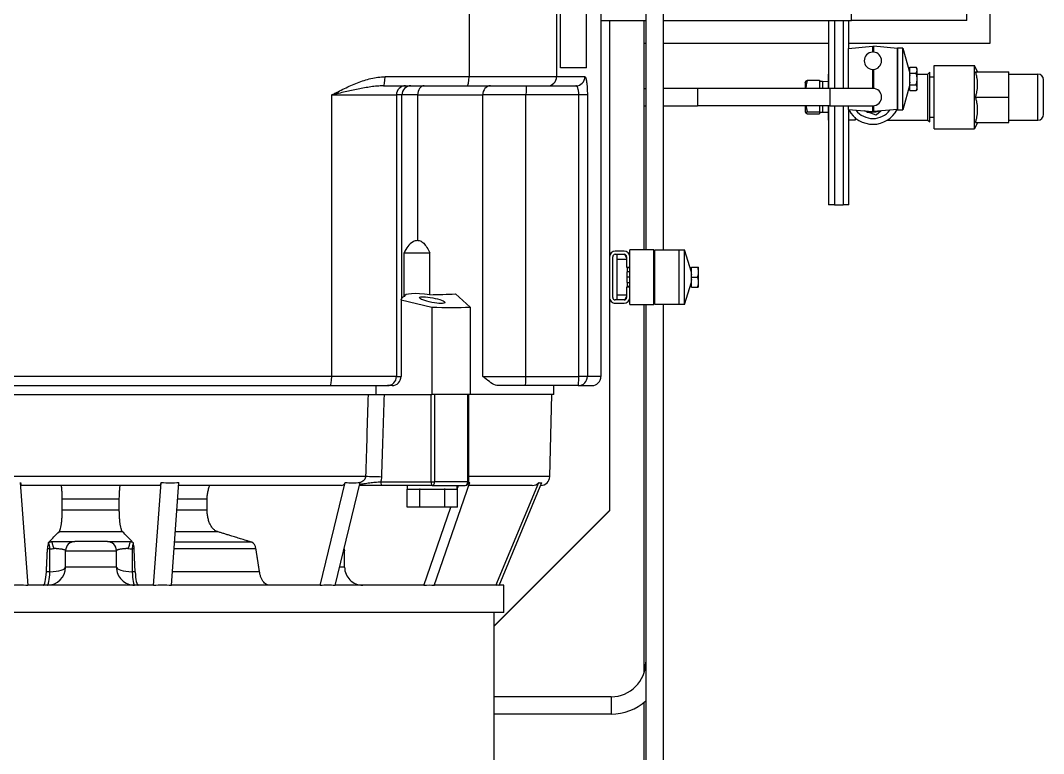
# Model space of a CAD drawing. Header units: inches. Extents: x -883 to 808, y -248 to 1051.
# Drawn here: x -266.97 to -244.78, y 894.71 to 910.6 of the extents above; entities that cross this region are included whole.
import ezdxf

# ---------------------------------------------------------------- set-up
doc = ezdxf.new("R2010")
doc.units = ezdxf.units.IN
doc.header["$MEASUREMENT"] = 0
doc.layers.get('0').update_dxf_attribs({"linetype": 'CONTINUOUS'})
doc.layers.add('EQUIPMENT - COMPRESSORS', color=41, linetype='CONTINUOUS')

# ---------------------------------------------------------------- blocks, each defined once
blk = doc.blocks.new('A$Cb802d3fd')
for p, q in [((44.921, 45.545), (44.171, 45.545)), ((45.046, 45.42), (44.046, 45.42)), ((44.046, 44.795), (44.046, 45.42)), ((45.046, 44.795), (45.046, 45.42)), ((43.996, 44.072), (43.996, 44.795)), ((44.546, 44.795), (43.996, 44.795)), ((44.546, 44.072), (44.546, 44.795)), ((45.096, 44.795), (44.546, 44.795)), ((45.096, 44.072), (45.096, 44.795)), ((36.885, 44.384), (43.385, 44.384)), ((36.886, 44.384), (43.386, 44.384)), ((36.886, 44.384), (43.386, 44.384)), ((43.385, 44.384), (43.385, 41.324)), ((43.386, 44.384), (43.386, 41.324)), ((43.386, 44.384), (43.386, 41.324)), ((43.996, 44.115), (43.859, 44.045)), ((45.234, 44.045), (43.859, 44.045)), ((43.859, 43.17), (43.859, 44.045)), ((45.096, 44.115), (45.234, 44.045)), ((45.234, 43.17), (45.234, 44.045)), ((42.886, 43.884), (42.136, 43.884)), ((42.886, 43.884), (42.136, 43.884)), ((42.886, 43.884), (42.886, 41.384)), ((42.886, 43.884), (42.886, 41.384)), ((45.234, 43.17), (43.859, 43.17)), ((45.084, 43.076), (44.009, 43.076)), ((44.046, 43.039), (44.009, 43.076)), ((44.109, 43.076), (44.109, 43.17)), ((44.984, 43.076), (44.984, 43.17)), ((45.046, 43.039), (45.084, 43.076)), ((45.046, 43.039), (44.046, 43.039)), ((44.046, 42.804), (44.046, 43.039)), ((45.046, 42.159), (45.046, 43.039)), ((43.483, 42.495), (44.031, 42.648)), ((43.934, 42.804), (43.9, 42.784)), ((43.9, 42.648), (43.9, 42.784)), ((44.026, 42.648), (43.9, 42.648)), ((43.963, 42.804), (43.934, 42.804)), ((44.153, 42.804), (43.963, 42.804)), ((44.026, 42.648), (44.026, 42.784)), ((44.279, 42.648), (44.026, 42.648)), ((44.028, 42.648), (44.028, 42.647)), ((44.342, 42.804), (44.153, 42.804)), ((44.274, 42.648), (44.822, 42.495)), ((44.278, 42.648), (44.278, 42.647)), ((44.279, 42.648), (44.279, 42.784)), ((44.405, 42.648), (44.279, 42.648)), ((44.371, 42.804), (44.342, 42.804)), ((44.371, 42.804), (44.405, 42.784)), ((44.405, 42.648), (44.405, 42.784)), ((43.49, 42.377), (43.444, 41.857)), ((44.822, 42.495), (43.483, 42.495)), ((43.483, 42.495), (43.483, 42.377)), ((43.483, 42.377), (44.822, 42.377)), ((44.816, 42.377), (43.49, 42.377)), ((44.816, 42.377), (44.861, 41.857)), ((44.822, 42.377), (44.822, 42.495)), ((44.847, 42.023), (44.938, 41.913)), ((44.847, 42.021), (44.938, 41.913)), ((43.444, 41.857), (43.572, 41.857)), ((43.49, 41.314), (43.444, 41.833)), ((43.444, 41.833), (43.572, 41.833)), ((43.946, 41.857), (44.359, 41.857)), ((43.946, 41.833), (44.359, 41.833)), ((44.028, 41.857), (44.028, 41.833)), ((44.278, 41.857), (44.278, 41.833)), ((44.359, 41.845), (44.359, 40.908)), ((44.734, 41.857), (44.861, 41.857)), ((44.734, 40.908), (44.734, 41.845)), ((44.734, 41.833), (44.861, 41.833)), ((44.816, 41.314), (44.861, 41.833)), ((44.938, 41.913), (44.847, 41.663)), ((44.938, 41.913), (44.847, 41.666)), ((42.886, 41.384), (42.136, 41.384)), ((42.886, 37.294), (42.886, 41.384)), ((43.489, 41.324), (42.886, 41.324)), ((44.359, 41.314), (43.49, 41.314)), ((44.816, 41.314), (44.734, 41.314)), ((46.885, 41.324), (44.817, 41.324)), ((44.991, 41.457), (45.046, 41.457)), ((44.996, 41.464), (44.996, 41.457)), ((45.046, 41.457), (45.046, 41.324)), ((46.885, 41.324), (46.885, 41.199)), ((42.886, 41.199), (44.359, 41.199)), ((44.734, 41.199), (46.885, 41.199)), ((46.885, 41.009), (46.885, 41.199)), ((42.886, 41.009), (44.359, 41.009)), ((42.886, 40.884), (44.359, 40.884)), ((43.385, 40.884), (43.385, 37.294)), ((43.386, 40.884), (43.386, 37.294)), ((43.386, 40.884), (43.386, 37.294)), ((44.046, 40.884), (44.046, 40.875)), ((44.046, 40.875), (44.359, 40.875)), ((44.213, 40.875), (44.209, 40.75)), ((44.359, 40.908), (44.734, 40.908)), ((44.359, 40.908), (44.359, 38.044)), ((44.734, 41.009), (46.885, 41.009)), ((44.734, 40.908), (44.734, 38.044)), ((44.734, 40.884), (46.885, 40.884)), ((44.734, 40.875), (45.046, 40.875)), ((44.88, 40.875), (44.884, 40.75)), ((45.046, 40.884), (45.046, 40.875)), ((46.885, 41.009), (46.885, 40.884)), ((44.183, 40.688), (44.359, 40.688)), ((44.183, 40.424), (44.183, 40.688)), ((44.209, 40.75), (44.359, 40.75)), ((44.209, 40.75), (44.209, 40.688)), ((44.734, 40.75), (44.884, 40.75)), ((44.734, 40.688), (44.867, 40.688)), ((44.867, 40.424), (44.867, 40.688)), ((44.867, 40.688), (44.91, 40.688)), ((44.884, 40.75), (44.884, 40.688)), ((44.91, 40.424), (44.91, 40.688)), ((44.234, 40.375), (44.201, 40.394)), ((44.859, 40.375), (44.892, 40.394)), ((44.234, 40.375), (44.359, 40.375)), ((44.734, 40.375), (44.859, 40.375)), ((44.359, 38.044), (44.734, 38.044)), ((44.359, 38.044), (44.359, 37.294)), ((44.734, 37.294), (44.734, 38.044)), ((48.339, 38.065), (48.23, 38.065)), ((48.23, 37.909), (48.23, 38.045)), ((48.558, 38.065), (48.339, 38.065)), ((48.448, 37.909), (48.448, 38.045)), ((48.667, 38.065), (48.558, 38.065)), ((48.667, 37.909), (48.667, 38.045)), ((48.341, 37.909), (47.858, 37.756)), ((49.039, 37.756), (47.858, 37.756)), ((47.858, 37.638), (47.858, 37.756)), ((48.448, 37.909), (48.23, 37.909)), ((48.323, 37.909), (48.323, 37.903)), ((48.667, 37.909), (48.448, 37.909)), ((49.039, 37.756), (48.555, 37.909)), ((48.573, 37.909), (48.573, 37.903)), ((49.039, 37.756), (49.039, 37.638)), ((47.858, 37.118), (47.858, 37.638)), ((47.858, 37.638), (49.039, 37.638)), ((49.039, 37.638), (49.039, 37.118)), ((19.636, 37.294), (47.858, 37.294)), ((49.039, 37.294), (64.351, 37.294)), ((49.039, 37.118), (47.858, 37.118)), ((47.858, 37.094), (47.858, 36.575)), ((49.039, 37.094), (47.858, 37.094)), ((49.039, 36.575), (49.039, 37.094)), ((19.636, 36.919), (47.858, 36.919)), ((42.886, 36.134), (42.886, 36.919)), ((47.858, 36.884), (42.886, 36.884)), ((47.858, 36.884), (42.886, 36.884)), ((47.858, 36.884), (42.886, 36.884)), ((43.385, 36.919), (43.385, 36.884)), ((43.386, 36.919), (43.386, 36.884)), ((43.386, 36.919), (43.386, 36.884)), ((44.359, 36.884), (44.359, 36.919)), ((44.546, 36.919), (45.484, 36.919)), ((44.734, 36.884), (44.734, 36.919)), ((45.484, 36.919), (45.484, 36.919)), ((45.484, 36.919), (47.858, 36.919)), ((49.039, 36.919), (56.794, 36.919)), ((49.039, 36.919), (64.351, 36.919)), ((57.018, 36.884), (49.039, 36.884)), ((57.018, 36.884), (49.039, 36.884)), ((57.018, 36.884), (49.039, 36.884)), ((56.794, 36.919), (56.794, 36.919)), ((64.351, 36.884), (57.662, 36.884)), ((64.351, 36.884), (57.662, 36.884)), ((64.351, 36.884), (57.662, 36.884)), ((49.039, 36.575), (47.858, 36.575)), ((47.883, 36.449), (47.883, 36.259)), ((47.953, 36.259), (47.953, 36.449)), ((47.957, 36.469), (48.038, 36.504)), ((48.233, 36.574), (48.008, 36.574)), ((48.008, 36.504), (48.233, 36.504)), ((48.062, 36.299), (48.062, 36.504)), ((48.214, 36.575), (48.214, 36.574)), ((48.233, 36.504), (48.233, 36.574)), ((48.233, 36.516), (48.324, 36.516)), ((48.242, 36.516), (48.243, 36.575)), ((48.247, 36.575), (48.246, 36.516)), ((48.327, 36.516), (48.324, 36.516)), ((48.327, 36.516), (48.328, 36.575)), ((48.328, 36.516), (48.327, 36.516)), ((48.328, 36.516), (48.334, 36.516)), ((48.332, 36.575), (48.331, 36.516)), ((48.335, 36.575), (48.334, 36.516)), ((48.444, 36.516), (48.334, 36.516)), ((48.444, 36.516), (48.444, 36.575)), ((48.452, 36.516), (48.444, 36.516)), ((48.452, 36.575), (48.452, 36.516)), ((48.563, 36.516), (48.452, 36.516)), ((48.563, 36.516), (48.562, 36.575)), ((48.563, 36.516), (48.569, 36.516)), ((48.565, 36.516), (48.564, 36.575)), ((48.569, 36.575), (48.57, 36.516)), ((48.57, 36.516), (48.569, 36.516)), ((48.573, 36.516), (48.57, 36.516)), ((48.573, 36.516), (48.663, 36.516)), ((48.651, 36.516), (48.649, 36.575)), ((48.653, 36.575), (48.655, 36.516)), ((48.888, 36.574), (48.663, 36.574)), ((48.663, 36.574), (48.663, 36.504)), ((48.663, 36.504), (48.888, 36.504)), ((48.683, 36.574), (48.683, 36.575)), ((48.834, 36.299), (48.834, 36.504)), ((48.859, 36.504), (48.94, 36.469)), ((48.943, 36.449), (48.943, 36.259)), ((49.013, 36.259), (49.013, 36.449)), ((48.062, 36.299), (47.953, 36.299)), ((48.888, 36.204), (48.008, 36.204)), ((48.834, 36.299), (48.062, 36.299)), ((48.943, 36.299), (48.834, 36.299)), ((57.544, 36.169), (57.919, 36.169)), ((57.544, 36.169), (57.544, 33.634)), ((57.919, 36.169), (57.919, 33.634)), ((29.342, 35.947), (50.602, 35.947)), ((42.885, 36.134), (48.008, 36.134)), ((42.886, 36.134), (48.008, 36.134)), ((42.886, 35.947), (42.886, 36.134)), ((42.886, 36.134), (48.008, 36.134)), ((48.008, 36.134), (48.888, 36.134)), ((48.888, 36.134), (53.51, 36.134)), ((48.888, 36.134), (53.511, 36.134)), ((48.888, 36.134), (53.511, 36.134)), ((50.602, 35.947), (50.602, 35.653)), ((53.51, 36.134), (56.01, 33.634)), ((53.511, 36.134), (56.011, 33.634)), ((53.511, 36.134), (56.011, 33.634)), ((50.799, 35.457), (50.799, 35.751)), ((43.909, 35.631), (36.035, 35.631)), ((43.909, 35.631), (43.909, 35.071)), ((44.106, 35.598), (44.106, 34.985)), ((44.499, 35.653), (50.602, 35.653)), ((44.499, 35.653), (44.499, 35.468)), ((50.602, 35.653), (50.602, 35.468)), ((44.302, 34.793), (44.302, 35.404)), ((50.602, 35.468), (44.499, 35.468)), ((44.499, 35.468), (44.499, 34.322)), ((50.602, 34.322), (50.602, 35.468)), ((50.799, 35.457), (50.799, 34.311)), ((43.909, 35.071), (36.035, 35.071)), ((35.838, 34.985), (44.106, 34.985)), ((44.106, 34.985), (44.106, 33.088)), ((50.995, 34.924), (50.799, 34.924)), ((50.995, 34.924), (50.995, 33.114)), ((52.772, 34.838), (50.995, 34.884)), ((52.772, 34.838), (52.772, 33.079)), ((44.302, 33.042), (44.302, 34.793)), ((55.132, 33.737), (52.901, 34.667)), ((52.964, 34.641), (52.964, 34.641)), ((55.132, 33.669), (52.901, 34.599)), ((52.964, 34.457), (52.964, 33.084)), ((50.602, 34.322), (44.499, 34.322)), ((44.499, 34.322), (44.499, 33.383)), ((50.602, 33.383), (50.602, 34.322)), ((50.799, 34.311), (50.799, 33.722)), ((55.127, 33.841), (55.127, 33.739)), ((55.718, 33.841), (55.127, 33.841)), ((55.718, 33.841), (55.718, 15.928)), ((55.132, 33.669), (55.127, 33.669)), ((55.127, 33.669), (55.127, 32.334)), ((58.955, 33.634), (55.718, 33.634)), ((50.602, 33.383), (44.499, 33.383)), ((44.499, 31.973), (44.499, 33.383)), ((35.838, 33.088), (44.106, 33.088)), ((44.106, 33.088), (44.106, 31.266)), ((49.101, 33.114), (48.812, 32.79)), ((49.101, 33.114), (50.995, 33.114)), ((50.995, 33.114), (50.995, 32.278)), ((52.885, 33.079), (50.995, 33.079)), ((50.995, 33.058), (50.995, 32.34)), ((52.885, 33.058), (50.995, 33.058)), ((52.885, 33.058), (52.885, 33.079)), ((52.885, 33.058), (52.885, 32.34)), ((55.132, 32.333), (52.901, 33.106)), ((44.302, 31.23), (44.302, 33.042)), ((52.964, 32.774), (52.964, 33)), ((53.043, 32.831), (52.964, 32.859)), ((53.043, 32.835), (53.043, 32.829)), ((53.436, 32.835), (53.043, 32.835)), ((53.436, 32.835), (53.436, 32.562)), ((53.043, 32.829), (52.964, 32.829)), ((52.964, 32.527), (52.964, 32.774)), ((53.043, 32.569), (53.043, 32.829)), ((55.132, 32.107), (53.436, 32.695)), ((52.964, 32.287), (52.964, 32.527)), ((53.043, 32.569), (53.043, 32.562)), ((53.043, 32.562), (53.043, 32.55)), ((53.436, 32.562), (53.043, 32.562)), ((53.043, 32.029), (53.043, 32.55)), ((53.436, 32.562), (53.436, 32.017)), ((48.83, 32.239), (47.924, 32.239)), ((47.924, 31.683), (47.924, 32.239)), ((48.941, 31.612), (49.101, 32.278)), ((49.101, 32.278), (50.995, 32.278)), ((50.995, 32.34), (52.885, 32.34)), ((50.995, 31.084), (50.995, 32.278)), ((52.885, 32.266), (50.995, 32.266)), ((52.885, 32.266), (52.885, 32.34)), ((52.885, 31.173), (52.885, 32.266)), ((52.964, 32.287), (52.964, 31.194)), ((47.655, 31.973), (44.499, 31.973)), ((44.499, 31.973), (44.499, 31.63)), ((53.043, 32.029), (53.043, 32.017)), ((53.043, 32.017), (53.043, 32.011)), ((53.436, 32.017), (53.043, 32.017)), ((53.043, 31.75), (53.043, 32.011)), ((53.436, 32.017), (53.436, 31.744)), ((55.132, 32.107), (55.127, 32.107)), ((55.127, 32.107), (55.127, 30.183)), ((53.043, 31.75), (52.964, 31.75)), ((53.043, 31.75), (53.043, 31.744)), ((53.436, 31.744), (53.043, 31.744)), ((48.905, 31.63), (44.499, 31.63)), ((44.499, 31.63), (44.499, 31.513)), ((44.499, 31.513), (50.602, 31.513)), ((44.499, 30.11), (44.499, 31.513)), ((48.866, 31.683), (47.924, 31.683)), ((48.941, 31.612), (48.905, 31.63)), ((48.941, 31.612), (50.602, 31.612)), ((50.602, 31.513), (50.602, 31.612)), ((50.602, 31.513), (50.602, 30.11)), ((50.799, 31.419), (50.799, 31.317)), ((50.799, 30.08), (50.799, 31.317)), ((50.995, 31.072), (50.799, 31.072)), ((50.995, 31.063), (50.995, 31.084)), ((50.995, 18.706), (50.995, 31.063)), ((52.964, 31.194), (52.964, 30.708)), ((52.772, 30.85), (52.772, 18.919)), ((55.132, 30.182), (52.901, 30.724)), ((55.132, 29.859), (52.901, 30.401)), ((52.964, 30.318), (52.964, 26.793)), ((54.379, 30.365), (54.379, 30.389)), ((54.734, 30.389), (54.379, 30.389)), ((54.734, 30.389), (54.734, 30.279)), ((50.602, 30.11), (44.499, 30.11)), ((50.602, 30.11), (50.602, 19.659)), ((50.799, 19.689), (50.799, 30.08)), ((55.132, 29.859), (55.127, 29.859)), ((55.127, 29.859), (55.127, 26.634)), ((54.338, 28.466), (54.338, 26.692)), ((54.835, 28.543), (54.835, 26.655)), ((54.195, 28.377), (54.195, 26.702)), ((53.966, 27.632), (53.966, 26.719)), ((53.501, 27.408), (53.259, 27.408)), ((53.259, 27.408), (53.259, 26.771)), ((53.501, 27.408), (53.501, 26.753)), ((55.132, 26.633), (52.901, 26.797)), ((55.132, 26.246), (52.901, 26.41)), ((52.964, 26.385), (52.964, 23.384)), ((55.132, 26.246), (55.127, 26.246)), ((55.127, 26.246), (55.127, 23.523)), ((54.182, 25.748), (54.182, 25.749)), ((54.182, 25.244), (54.182, 25.748)), ((54.182, 25.744), (54.182, 25.744)), ((54.338, 25.824), (54.338, 25.783)), ((54.835, 25.847), (54.835, 25.784)), ((53.966, 25.571), (53.966, 24.198)), ((53.501, 25.503), (53.259, 25.503)), ((53.259, 25.503), (53.259, 24.266)), ((53.501, 25.503), (53.501, 24.266)), ((54.734, 25.441), (54.379, 25.441)), ((54.379, 24.339), (54.379, 25.441)), ((54.734, 25.441), (54.734, 24.339)), ((54.182, 25.244), (54.182, 24.536)), ((54.182, 24.032), (54.182, 24.536)), ((53.501, 24.266), (53.259, 24.266)), ((54.734, 24.339), (54.379, 24.339)), ((54.182, 24.036), (54.182, 24.036)), ((54.182, 24.031), (54.182, 24.032)), ((54.338, 23.997), (54.338, 23.945)), ((54.835, 23.996), (54.835, 23.922)), ((55.132, 23.523), (52.901, 23.359)), ((55.132, 23.523), (55.127, 23.523))]:
    blk.add_line(p, q)
for centre, radius, start, end in [((44.171, 45.42), 0.125, 90, 180), ((44.921, 45.42), 0.125, 0, 90), ((44.546, 41.845), 0.59, 298.0295, 62.7509), ((44.546, 41.845), 0.465, 307.6074, 52.3871), ((43.759, 41.846), 0.187, 3.6211, 176.3789), ((44.546, 41.845), 0.187, 0, 180), ((44.546, 41.845), 0.328, 338.6103, 21.3693), ((43.759, 41.845), 0.187, 183.6211, 356.3789), ((44.546, 41.845), 0.59, 178.8162, 181.1471), ((44.546, 41.845), 0.345, 336.0122, 343.4841), ((44.546, 37.106), 0.187, 265.6949, 270), ((56.794, 36.169), 0.75, 0, 90), ((56.794, 36.169), 1.125, 0, 41.8465), ((48.008, 36.449), 0.125, 90, 180), ((48.008, 36.449), 0.055, 90, 180), ((48.888, 36.449), 0.125, 0, 90), ((48.888, 36.449), 0.055, 0, 90), ((48.008, 36.259), 0.125, 180, 270), ((48.008, 36.259), 0.055, 180, 270), ((48.888, 36.259), 0.125, 270, 0), ((48.888, 36.259), 0.055, 270, 0), ((50.602, 35.751), 0.197, 0, 90), ((52.767, 34.641), 0.197, 0, 88.5), ((52.885, 33), 0.0787, 0, 90), ((54.734, 30.783), 0.394, 270, 0), ((54.379, 30.193), 0.197, 90, 108.1569), ((54.734, 25.835), 0.394, 270, 0), ((54.379, 25.244), 0.197, 90, 180), ((54.379, 24.536), 0.197, 180, 270), ((54.734, 23.945), 0.394, 0, 90)]:
    blk.add_arc(centre, radius, start, end)
for centre, major_axis, ratio, start_param, end_param in [((44.153, 42.682), (-0.138, 0), 0.31535, 0.889388, 2.252204), ((48.448, 37.943), (-0.138, 0), 0.27825, 1.076378, 2.065215), ((44.106, 35.404), (0.197, 0), 0.99015, 0, 1.570796), ((50.602, 35.457), (0.197, 0), 0.991678, 0, 1.570796), ((50.602, 35.457), (0.197, 0), 0.052336, 0, 1.570796), ((44.106, 34.793), (0.197, 0), 0.972832, 0, 1.570796), ((52.767, 34.457), (0.197, 0), 0.985003, 6.282865, 7.104972), ((44.499, 34.332), (-0.197, 0), 0.052336, 0, 1.570796), ((50.602, 34.311), (0.197, 0), 0.052336, 0, 1.570796), ((76.289, 24.884), (21.155, -8.858), 0.062574, 3.145809, 3.189769), ((44.499, 33.55), (-0.197, 0), 0.846563, 0, 1.570796), ((44.106, 33.042), (0.197, 0), 0.231514, 0, 1.570796), ((46.141, 24.884), (2.17, 11.056), 0.182676, 5.480218, 5.58703), ((52.885, 33), (0.0787, 0), 0.738836, 0, 1.570796), ((46.141, 24.884), (-1.969, -10.033), 0.182676, 2.428764, 2.513356), ((49.016, 32.471), (-0.154, -0.787), 0.182676, 5.046325, 6.313846), ((52.885, 32.287), (0.0787, 0), 0.673885, 0, 1.570796), ((52.885, 32.287), (0.0787, 0), 0.258819, 4.712389, 6.283185), ((76.289, 24.884), (-21.096, 7.718), 0.215439, 0.056673, 0.100632), ((44.499, 32.112), (-0.197, 0), 0.706067, 0, 1.570796), ((44.499, 31.826), (-0.197, 0), 0.996195, 0, 1.570796), ((44.499, 31.709), (-0.197, 0), 0.996195, 0, 1.570796), ((49.148, 32.807), (-0.232, -1.18), 0.182676, 6.005989, 6.231756), ((50.602, 31.419), (-0.197, 0), 0.980827, 3.141593, 4.712389), ((50.602, 31.317), (0.197, 0), 0.996195, 0, 1.570796), ((44.106, 31.23), (0.197, 0), 0.180089, 0, 1.570796), ((52.782, 31.086), (-0.013, -0.393), 0.008617, 4.450728, 5.355451), ((52.885, 31.194), (0.0787, 0), 0.258819, 4.712389, 6.283185), ((52.767, 30.318), (0.197, 0), 0.57369, 6.283181, 7.105288), ((76.289, 24.884), (-21.079, 5.767), 0.325109, 0.066738, 0.110697), ((50.602, 30.08), (0.197, 0), 0.147461, 0, 1.570796), ((54.389, 28.357), (0.197, 0), 0.573842, 1.832636, 2.967078), ((76.289, 24.884), (-21.148, 1.879), 0.414112, 0.014789, 0.058748), ((52.767, 26.385), (0.197, 0), 0.173683, 6.283185, 7.105293), ((54.389, 25.791), (0.197, 0), 0.173728, 1.832615, 2.632086), ((54.236, 25.835), (0, -0.394), 0.261135, 1.19422, 1.437514), ((54.734, 25.835), (0, -0.394), 0.261047, 0, 1.440053), ((54.734, 25.913), (-0.394, 0), 0.173721, 1.832547, 3.141591), ((54.734, 25.835), (0.394, 0), 0.13497, 4.974188, 6.283185), ((54.734, 23.945), (0, 0.394), 0.260994, 4.841583, 6.283185), ((54.389, 23.978), (-0.197, 0), 0.173729, 0.372988, 1.308974), ((54.236, 23.945), (0, -0.394), 0.26108, 1.702498, 1.94684), ((54.734, 23.945), (0.394, 0), 0.133379, 0, 1.308997), ((54.734, 23.856), (0.394, 0), 0.173721, 0.000002, 1.309046), ((76.289, 24.884), (-21.148, -1.879), 0.414112, 6.224437, 6.268397), ((52.767, 23.384), (-0.197, 0), 0.173683, 2.319485, 3.141593)]:
    blk.add_ellipse(centre, major_axis=major_axis, ratio=ratio, start_param=start_param, end_param=end_param)
blk.add_ellipse((48.947, 32.29), major_axis=(-0.054, -0.275), ratio=0.182676)
for points, weights in [([(44.546, 44.072), (44.271, 44.153), (43.996, 44.072)], [1.04422863406, 1.20577136594, 1.04422863406]), ([(45.096, 44.072), (44.821, 44.153), (44.546, 44.072)], [1.04422863406, 1.20577136594, 1.04422863406]), ([(43.963, 42.804), (43.934, 42.804), (43.9, 42.784)], [1, 1.04314139574, 1.01001874936]), ([(44.026, 42.784), (43.993, 42.804), (43.963, 42.804)], [1.01001874936, 1.04314139574, 1]), ([(44.153, 42.804), (44.094, 42.804), (44.026, 42.784)], [1, 1.04314139574, 1.01001874936]), ([(44.279, 42.784), (44.211, 42.804), (44.153, 42.804)], [1.01001874936, 1.04314139574, 1]), ([(44.342, 42.804), (44.313, 42.804), (44.279, 42.784)], [1, 1.04314139574, 1.01001874936]), ([(44.405, 42.784), (44.371, 42.804), (44.342, 42.804)], [1.01001874936, 1.04314139574, 1]), ([(44.183, 40.424), (44.277, 40.39), (44.359, 40.394)], [1.39230484541, 1.51110442192, 1.49885502568]), ([(44.201, 40.394), (44.193, 40.399), (44.183, 40.424)], [1.49565137161, 1.47835915422, 1.39230484541]), ([(44.734, 40.396), (44.796, 40.402), (44.867, 40.424)], [1.49115235722, 1.46913175975, 1.39230484541]), ([(44.867, 40.424), (44.888, 40.367), (44.91, 40.424)], [1.39230484541, 1.60769515459, 1.39230484541]), ([(48.23, 38.045), (48.23, 38.065), (48.23, 38.065)], [1.01001874936, 1.04314139574, 1]), ([(48.339, 38.065), (48.288, 38.065), (48.23, 38.045)], [1, 1.04314139574, 1.01001874936]), ([(48.448, 38.045), (48.39, 38.065), (48.339, 38.065)], [1.01001874936, 1.04314139574, 1]), ([(48.558, 38.065), (48.507, 38.065), (48.448, 38.045)], [1, 1.04314139574, 1.01001874936]), ([(48.667, 38.045), (48.608, 38.065), (48.558, 38.065)], [1.01001874936, 1.04314139574, 1]), ([(48.667, 38.065), (48.667, 38.065), (48.667, 38.045)], [1, 1.04314139574, 1.01001874936]), ([(54.835, 28.543), (54.584, 28.504), (54.338, 28.466)], [1.00056701341, 1.00096006619, 1.0012508112]), ([(54.195, 28.377), (54.067, 27.962), (53.966, 27.632)], [1.84337425828, 2.07102905973, 2.29689152497]), ([(54.835, 25.847), (54.584, 25.835), (54.338, 25.824)], [1.00056701612, 1.00096007078, 1.00125081721]), ([(54.835, 23.922), (54.584, 23.934), (54.338, 23.945)], [1.00056701762, 1.00096007334, 1.00125082055])]:
    blk.add_rational_spline(points, weights, degree=2)
for points, knots in [([(44.106, 35.598), (44.106, 35.602), (44.108, 35.606), (44.113, 35.609), (44.115, 35.611), (44.118, 35.613), (44.122, 35.614), (44.126, 35.616), (44.13, 35.618), (44.135, 35.62), (44.145, 35.623), (44.157, 35.626), (44.171, 35.629), (44.171, 35.629), (44.171, 35.629), (44.171, 35.629), (44.185, 35.632), (44.201, 35.635), (44.219, 35.637), (44.219, 35.637), (44.219, 35.637), (44.22, 35.637), (44.237, 35.64), (44.257, 35.642), (44.278, 35.644), (44.279, 35.644), (44.279, 35.644), (44.279, 35.644), (44.289, 35.645), (44.301, 35.646), (44.312, 35.646), (44.312, 35.646), (44.312, 35.646), (44.312, 35.646), (44.323, 35.647), (44.335, 35.648), (44.347, 35.649), (44.347, 35.649), (44.347, 35.649), (44.347, 35.649), (44.371, 35.65), (44.396, 35.651), (44.421, 35.652), (44.447, 35.652), (44.473, 35.653), (44.499, 35.653)], [0, 0, 0, 0, 0.001976, 0.001976, 0.001976, 0.00296399, 0.00296399, 0.00296399, 0.00395199, 0.00395199, 0.00395199, 0.00592799, 0.00592799, 0.00592799, 0.00594078, 0.00594078, 0.00594078, 0.00790398, 0.00790398, 0.00790398, 0.00791793, 0.00791793, 0.00791793, 0.00987998, 0.00987998, 0.00987998, 0.00989296, 0.00989296, 0.00989296, 0.01086798, 0.01086798, 0.01086798, 0.01087968, 0.01087968, 0.01087968, 0.01185597, 0.01185597, 0.01185597, 0.01186599, 0.01186599, 0.01186599, 0.01383197, 0.01383197, 0.01383197, 0.01580796, 0.01580796, 0.01580796, 0.01580796]), ([(44.499, 35.468), (44.486, 35.468), (44.473, 35.467), (44.446, 35.466), (44.434, 35.464), (44.416, 35.462), (44.41, 35.461), (44.398, 35.459), (44.392, 35.458), (44.376, 35.454), (44.367, 35.452), (44.349, 35.446), (44.341, 35.442), (44.327, 35.435), (44.321, 35.432), (44.312, 35.424), (44.308, 35.42), (44.304, 35.412), (44.302, 35.408), (44.302, 35.404)], [0, 0, 0, 0, 0.001020366, 0.001020366, 0.002040732, 0.002040732, 0.002550915, 0.002550915, 0.003061098, 0.003061098, 0.004081465, 0.004081465, 0.005101831, 0.005101831, 0.006122197, 0.006122197, 0.007142563, 0.007142563, 0.008162929, 0.008162929, 0.008162929, 0.008162929]), ([(52.901, 34.599), (52.904, 34.609), (52.905, 34.621), (52.905, 34.632), (52.905, 34.642), (52.904, 34.654), (52.901, 34.667)], [-0.4760377, -0.4760377, -0.4760377, -0.4760377, 0, 0, 0, 0.4760377, 0.4760377, 0.4760377, 0.4760377]), ([(50.799, 33.722), (50.799, 33.703), (50.795, 33.682), (50.759, 33.575), (50.683, 33.484), (50.602, 33.384), (50.602, 33.384), (50.602, 33.383)], [5.81517, 5.81517, 5.81517, 5.81517, 6.234806, 6.234806, 7.79204, 7.79204, 7.794394, 7.794394, 7.794394, 7.794394]), ([(47.655, 31.973), (47.654, 31.976), (47.654, 31.98), (47.654, 32.011), (47.665, 32.04), (47.702, 32.092), (47.728, 32.116), (47.786, 32.162), (47.823, 32.185), (47.883, 32.218), (47.903, 32.229), (47.924, 32.239)], [-10.312526, -10.312526, -10.312526, -10.312526, -10.275181, -10.275181, -9.97569, -9.97569, -9.6762, -9.6762, -9.306054, -9.306054, -9.122282, -9.122282, -9.122282, -9.122282]), ([(47.655, 31.973), (47.658, 31.936), (47.668, 31.901), (47.707, 31.826), (47.742, 31.788), (47.826, 31.726), (47.873, 31.702), (47.924, 31.683)], [-6.222184, -6.222184, -6.222184, -6.222184, -5.849506, -5.849506, -5.240522, -5.240522, -4.663594, -4.663594, -4.663594, -4.663594]), ([(44.499, 30.11), (44.488, 30.132), (44.476, 30.155), (44.452, 30.201), (44.441, 30.224), (44.406, 30.293), (44.383, 30.339), (44.316, 30.478), (44.274, 30.572), (44.218, 30.715), (44.201, 30.763), (44.169, 30.861), (44.155, 30.911), (44.132, 31.011), (44.123, 31.061), (44.109, 31.163), (44.106, 31.214), (44.106, 31.266)], [-0.00003952, -0.00003952, -0.00003952, -0.00003952, 0.00193641, 0.00193641, 0.00391234, 0.00391234, 0.00786419, 0.00786419, 0.0157679, 0.0157679, 0.01971976, 0.01971976, 0.02367161, 0.02367161, 0.02762347, 0.02762347, 0.03157532, 0.03157532, 0.03157532, 0.03157532]), ([(44.302, 31.23), (44.302, 31.185), (44.305, 31.14), (44.313, 31.049), (44.318, 31.003), (44.331, 30.912), (44.339, 30.866), (44.355, 30.773), (44.364, 30.727), (44.392, 30.588), (44.413, 30.494), (44.445, 30.351), (44.455, 30.303), (44.472, 30.231), (44.477, 30.207), (44.488, 30.158), (44.494, 30.134), (44.499, 30.11)], [0, 0, 0, 0, 0.00384518, 0.00384518, 0.00769035, 0.00769035, 0.01153553, 0.01153553, 0.01538071, 0.01538071, 0.02307106, 0.02307106, 0.02691624, 0.02691624, 0.02883883, 0.02883883, 0.03076142, 0.03076142, 0.03076142, 0.03076142]), ([(52.782, 31.188), (52.8, 31.187), (52.817, 31.186), (52.834, 31.183), (52.84, 31.182), (52.845, 31.182), (52.85, 31.181), (52.862, 31.179), (52.874, 31.176), (52.885, 31.173)], [0, 0, 0, 0, 0.001327729, 0.001327729, 0.001327729, 0.001740223, 0.001740223, 0.001740223, 0.002655458, 0.002655458, 0.002655458, 0.002655458]), ([(52.94, 30.714), (52.935, 30.748), (52.93, 30.782), (52.918, 30.855), (52.911, 30.893), (52.903, 30.952), (52.901, 30.972), (52.897, 31.013), (52.895, 31.033), (52.89, 31.093), (52.887, 31.134), (52.885, 31.173)], [0.00035845, 0.00035845, 0.00035845, 0.00035845, 0.00310203, 0.00310203, 0.00620407, 0.00620407, 0.00775509, 0.00775509, 0.0093061, 0.0093061, 0.01240814, 0.01240814, 0.01240814, 0.01240814]), ([(52.901, 30.721), (52.898, 30.728), (52.895, 30.734), (52.892, 30.741), (52.888, 30.748), (52.884, 30.756), (52.88, 30.763), (52.878, 30.766), (52.877, 30.768), (52.875, 30.771), (52.87, 30.78), (52.864, 30.789), (52.857, 30.797), (52.856, 30.799), (52.854, 30.8), (52.853, 30.802), (52.848, 30.808), (52.843, 30.813), (52.838, 30.818), (52.837, 30.819), (52.837, 30.819), (52.837, 30.819), (52.834, 30.822), (52.83, 30.825), (52.827, 30.827), (52.824, 30.83), (52.821, 30.832), (52.818, 30.834), (52.817, 30.834), (52.817, 30.834), (52.817, 30.835), (52.81, 30.839), (52.803, 30.842), (52.796, 30.845), (52.796, 30.845), (52.795, 30.845), (52.795, 30.845), (52.788, 30.848), (52.78, 30.849), (52.772, 30.85)], [0, 0, 0, 0, 0.000582122, 0.000582122, 0.000582122, 0.001231656, 0.001231656, 0.001231656, 0.001470444, 0.001470444, 0.001470444, 0.002293332, 0.002293332, 0.002293332, 0.002463311, 0.002463311, 0.002463311, 0.003046004, 0.003046004, 0.003046004, 0.003079139, 0.003079139, 0.003079139, 0.003394936, 0.003394936, 0.003394936, 0.003694967, 0.003694967, 0.003694967, 0.003726585, 0.003726585, 0.003726585, 0.004310795, 0.004310795, 0.004310795, 0.004343367, 0.004343367, 0.004343367, 0.004926622, 0.004926622, 0.004926622, 0.004926622]), ([(52.901, 30.724), (52.901, 30.723), (52.901, 30.723), (52.901, 30.722), (52.901, 30.721), (52.901, 30.721)], [-0.008949319, -0.008949319, -0.008949319, -0.008949319, -0.004441374, -0.004441374, -0.000006237, -0.000006237, -0.000006237, -0.000006237]), ([(52.901, 30.401), (52.904, 30.456), (52.905, 30.51), (52.905, 30.561), (52.905, 30.612), (52.904, 30.666), (52.901, 30.721)], [-0.4760377, -0.4760377, -0.4760377, -0.4760377, 0, 0, 0, 0.4677597, 0.4677597, 0.4677597, 0.4677597]), ([(55.127, 28.761), (55.127, 28.747), (55.125, 28.732), (55.115, 28.702), (55.107, 28.687), (55.088, 28.662), (55.076, 28.648), (55.046, 28.623), (55.029, 28.611), (54.995, 28.591), (54.974, 28.581), (54.93, 28.565), (54.907, 28.558), (54.869, 28.549), (54.853, 28.545), (54.835, 28.543)], [1.481239, 1.481239, 1.481239, 1.481239, 1.666457, 1.666457, 1.851675, 1.851675, 2.036858, 2.036858, 2.222042, 2.222042, 2.407178, 2.407178, 2.592315, 2.592315, 2.717191, 2.717191, 2.717191, 2.717191]), ([(53.966, 27.632), (53.965, 27.63), (53.965, 27.628), (53.958, 27.608), (53.948, 27.591), (53.926, 27.56), (53.911, 27.544), (53.876, 27.513), (53.855, 27.499), (53.814, 27.476), (53.79, 27.464), (53.737, 27.444), (53.709, 27.435), (53.655, 27.422), (53.624, 27.417), (53.562, 27.41), (53.53, 27.408), (53.501, 27.408)], [1.97603, 1.97603, 1.97603, 1.97603, 2.000122, 2.000122, 2.222487, 2.222487, 2.444781, 2.444781, 2.667074, 2.667074, 2.889259, 2.889259, 3.111444, 3.111444, 3.333529, 3.333529, 3.555614, 3.555614, 3.555614, 3.555614]), ([(53.259, 27.408), (53.23, 27.408), (53.198, 27.41), (53.136, 27.417), (53.106, 27.422), (53.052, 27.435), (53.023, 27.444), (52.986, 27.458), (52.974, 27.463), (52.964, 27.468)], [3.5556145, 3.5556145, 3.5556145, 3.5556145, 3.7776996, 3.7776996, 3.9997848, 3.9997848, 4.2219698, 4.2219698, 4.317927, 4.317927, 4.317927, 4.317927]), ([(52.901, 26.41), (52.904, 26.476), (52.905, 26.542), (52.905, 26.603), (52.905, 26.665), (52.904, 26.731), (52.901, 26.797)], [-0.4760377, -0.4760377, -0.4760377, -0.4760377, 0, 0, 0, 0.4760377, 0.4760377, 0.4760377, 0.4760377]), ([(54.182, 25.748), (54.182, 25.744), (54.186, 25.74), (54.193, 25.736), (54.193, 25.736), (54.193, 25.736), (54.193, 25.736), (54.197, 25.734), (54.202, 25.733), (54.207, 25.731), (54.211, 25.73), (54.215, 25.729), (54.219, 25.727), (54.221, 25.727), (54.222, 25.727), (54.223, 25.726), (54.224, 25.726), (54.225, 25.726), (54.225, 25.726), (54.232, 25.724), (54.24, 25.722), (54.248, 25.72), (54.255, 25.718), (54.263, 25.716), (54.271, 25.714), (54.272, 25.713), (54.273, 25.713), (54.274, 25.713), (54.281, 25.711), (54.287, 25.709), (54.294, 25.706), (54.297, 25.705), (54.3, 25.704), (54.302, 25.703), (54.307, 25.702), (54.312, 25.7), (54.317, 25.697), (54.322, 25.695), (54.327, 25.693), (54.331, 25.69)], [0, 0, 0, 0, 0.001734277, 0.001734277, 0.001734277, 0.001780211, 0.001780211, 0.001780211, 0.002670316, 0.002670316, 0.002670316, 0.003293007, 0.003293007, 0.003293007, 0.003472776, 0.003472776, 0.003472776, 0.003560422, 0.003560422, 0.003560422, 0.004450527, 0.004450527, 0.004450527, 0.0052402, 0.0052402, 0.0052402, 0.005340632, 0.005340632, 0.005340632, 0.005981473, 0.005981473, 0.005981473, 0.006230738, 0.006230738, 0.006230738, 0.00667579, 0.00667579, 0.00667579, 0.007120759, 0.007120759, 0.007120759, 0.007120759]), ([(54.19, 25.792), (54.191, 25.794), (54.193, 25.796), (54.203, 25.802), (54.209, 25.805), (54.217, 25.807)], [-0.2757053, -0.2757053, -0.2757053, -0.2757053, -0.121303, -0.121303, -0.0000006, -0.0000006, -0.0000006, -0.0000006]), ([(54.217, 25.807), (54.223, 25.804), (54.23, 25.802), (54.247, 25.796), (54.257, 25.794), (54.277, 25.79), (54.288, 25.788), (54.312, 25.785), (54.325, 25.784), (54.338, 25.783)], [0, 0, 0, 0, 0.001034905, 0.001034905, 0.00206981, 0.00206981, 0.003104715, 0.003104715, 0.00413962, 0.00413962, 0.00413962, 0.00413962]), ([(53.259, 25.503), (53.23, 25.503), (53.198, 25.504), (53.136, 25.506), (53.106, 25.508), (53.052, 25.512), (53.023, 25.514), (52.986, 25.519), (52.974, 25.52), (52.964, 25.522)], [3.5556145, 3.5556145, 3.5556145, 3.5556145, 3.7776996, 3.7776996, 3.9997848, 3.9997848, 4.2219698, 4.2219698, 4.317927, 4.317927, 4.317927, 4.317927]), ([(53.966, 25.571), (53.965, 25.571), (53.965, 25.57), (53.958, 25.564), (53.948, 25.559), (53.926, 25.549), (53.911, 25.545), (53.876, 25.535), (53.855, 25.531), (53.814, 25.524), (53.79, 25.52), (53.737, 25.514), (53.709, 25.512), (53.655, 25.508), (53.624, 25.506), (53.562, 25.504), (53.53, 25.503), (53.501, 25.503)], [1.97603, 1.97603, 1.97603, 1.97603, 2.000122, 2.000122, 2.222487, 2.222487, 2.444781, 2.444781, 2.667074, 2.667074, 2.889259, 2.889259, 3.111444, 3.111444, 3.333529, 3.333529, 3.555614, 3.555614, 3.555614, 3.555614]), ([(54.331, 25.69), (54.332, 25.675), (54.333, 25.66), (54.334, 25.645), (54.334, 25.642), (54.335, 25.639), (54.335, 25.635), (54.335, 25.628), (54.336, 25.622), (54.337, 25.615), (54.337, 25.605), (54.338, 25.596), (54.339, 25.587), (54.339, 25.586), (54.339, 25.586), (54.339, 25.586), (54.34, 25.577), (54.341, 25.568), (54.342, 25.56), (54.343, 25.554), (54.344, 25.549), (54.345, 25.543), (54.345, 25.541), (54.345, 25.538), (54.346, 25.536), (54.347, 25.525), (54.349, 25.516), (54.351, 25.507), (54.352, 25.503), (54.352, 25.499), (54.353, 25.495), (54.355, 25.489), (54.356, 25.484), (54.357, 25.479), (54.357, 25.479), (54.357, 25.479), (54.357, 25.478), (54.359, 25.474), (54.36, 25.469), (54.361, 25.466), (54.362, 25.463), (54.363, 25.46), (54.364, 25.458), (54.366, 25.454), (54.368, 25.45), (54.37, 25.447), (54.371, 25.447), (54.371, 25.446), (54.372, 25.445), (54.373, 25.444), (54.374, 25.443), (54.375, 25.443), (54.376, 25.442), (54.378, 25.441), (54.379, 25.441)], [0, 0, 0, 0, 0.0012753, 0.0012753, 0.0012753, 0.00157787, 0.00157787, 0.00157787, 0.0022038, 0.0022038, 0.0022038, 0.00313723, 0.00313723, 0.00313723, 0.00315573, 0.00315573, 0.00315573, 0.00407385, 0.00407385, 0.00407385, 0.0047336, 0.0047336, 0.0047336, 0.00501341, 0.00501341, 0.00501341, 0.00631147, 0.00631147, 0.00631147, 0.00690193, 0.00690193, 0.00690193, 0.00785074, 0.00785074, 0.00785074, 0.00788934, 0.00788934, 0.00788934, 0.00880233, 0.00880233, 0.00880233, 0.0094672, 0.0094672, 0.0094672, 0.01071008, 0.01071008, 0.01071008, 0.01104507, 0.01104507, 0.01104507, 0.01166597, 0.01166597, 0.01166597, 0.01262294, 0.01262294, 0.01262294, 0.01262294]), ([(53.259, 24.266), (53.23, 24.266), (53.198, 24.265), (53.136, 24.263), (53.106, 24.261), (53.052, 24.257), (53.023, 24.255), (52.986, 24.25), (52.974, 24.249), (52.964, 24.247)], [3.5556145, 3.5556145, 3.5556145, 3.5556145, 3.7776996, 3.7776996, 3.9997848, 3.9997848, 4.2219698, 4.2219698, 4.317927, 4.317927, 4.317927, 4.317927]), ([(53.966, 24.198), (53.965, 24.198), (53.965, 24.199), (53.958, 24.205), (53.948, 24.21), (53.926, 24.22), (53.911, 24.224), (53.876, 24.234), (53.855, 24.238), (53.814, 24.245), (53.79, 24.249), (53.737, 24.255), (53.709, 24.257), (53.655, 24.261), (53.624, 24.263), (53.562, 24.265), (53.53, 24.266), (53.501, 24.266)], [1.97603, 1.97603, 1.97603, 1.97603, 2.000122, 2.000122, 2.222487, 2.222487, 2.444781, 2.444781, 2.667074, 2.667074, 2.889259, 2.889259, 3.111444, 3.111444, 3.333529, 3.333529, 3.555614, 3.555614, 3.555614, 3.555614]), ([(54.379, 24.339), (54.376, 24.339), (54.373, 24.337), (54.37, 24.333), (54.367, 24.329), (54.364, 24.323), (54.361, 24.315), (54.359, 24.307), (54.356, 24.297), (54.353, 24.285), (54.352, 24.281), (54.352, 24.277), (54.351, 24.273), (54.35, 24.271), (54.35, 24.268), (54.349, 24.266), (54.349, 24.263), (54.348, 24.26), (54.348, 24.256), (54.347, 24.252), (54.346, 24.248), (54.346, 24.244), (54.345, 24.242), (54.345, 24.24), (54.345, 24.237), (54.343, 24.224), (54.341, 24.21), (54.339, 24.194), (54.339, 24.194), (54.339, 24.194), (54.339, 24.194), (54.338, 24.185), (54.337, 24.175), (54.337, 24.165), (54.336, 24.159), (54.335, 24.152), (54.335, 24.145), (54.335, 24.142), (54.334, 24.138), (54.334, 24.135), (54.333, 24.12), (54.332, 24.105), (54.331, 24.09)], [0, 0, 0, 0, 0.00189293, 0.00189293, 0.00189293, 0.00378129, 0.00378129, 0.00378129, 0.00566149, 0.00566149, 0.00566149, 0.00624828, 0.00624828, 0.00624828, 0.00659764, 0.00659764, 0.00659764, 0.00702931, 0.00702931, 0.00702931, 0.00753094, 0.00753094, 0.00753094, 0.00781035, 0.00781035, 0.00781035, 0.00937242, 0.00937242, 0.00937242, 0.00938742, 0.00938742, 0.00938742, 0.01031125, 0.01031125, 0.01031125, 0.01093448, 0.01093448, 0.01093448, 0.01123004, 0.01123004, 0.01123004, 0.01249655, 0.01249655, 0.01249655, 0.01249655]), ([(54.331, 24.09), (54.322, 24.085), (54.312, 24.08), (54.302, 24.077), (54.3, 24.076), (54.297, 24.075), (54.295, 24.074), (54.288, 24.071), (54.281, 24.069), (54.274, 24.067), (54.273, 24.067), (54.272, 24.067), (54.271, 24.066), (54.263, 24.064), (54.255, 24.062), (54.248, 24.06), (54.24, 24.058), (54.232, 24.056), (54.225, 24.054), (54.225, 24.054), (54.224, 24.054), (54.223, 24.054), (54.222, 24.053), (54.221, 24.053), (54.22, 24.053), (54.215, 24.052), (54.211, 24.05), (54.207, 24.049), (54.202, 24.047), (54.197, 24.046), (54.193, 24.044), (54.193, 24.044), (54.193, 24.044), (54.193, 24.044), (54.186, 24.04), (54.182, 24.036), (54.182, 24.032)], [-0.00005212, -0.00005212, -0.00005212, -0.00005212, 0.000849338, 0.000849338, 0.000849338, 0.001087975, 0.001087975, 0.001087975, 0.00175088, 0.00175088, 0.00175088, 0.001852797, 0.001852797, 0.001852797, 0.002652422, 0.002652422, 0.002652422, 0.003553965, 0.003553965, 0.003553965, 0.003643276, 0.003643276, 0.003643276, 0.003806103, 0.003806103, 0.003806103, 0.004455507, 0.004455507, 0.004455507, 0.005357049, 0.005357049, 0.005357049, 0.005404069, 0.005404069, 0.005404069, 0.007160134, 0.007160134, 0.007160134, 0.007160134]), ([(54.192, 23.975), (54.191, 23.979), (54.191, 23.983), (54.19, 23.988), (54.189, 23.993), (54.188, 23.999), (54.187, 24.005)], [0.0000000113, 0.0000000113, 0.0000000113, 0.0000000113, 0.000386848, 0.000386848, 0.000386848, 0.0009357234, 0.0009357234, 0.0009357234, 0.0009357234]), ([(54.205, 23.966), (54.202, 23.967), (54.199, 23.969), (54.195, 23.972), (54.193, 23.974), (54.192, 23.975)], [0.0000043, 0.0000043, 0.0000043, 0.0000043, 0.0718261, 0.0718261, 0.1433936, 0.1433936, 0.1433936, 0.1433936]), ([(54.338, 23.997), (54.326, 23.996), (54.315, 23.995), (54.305, 23.994), (54.301, 23.993), (54.297, 23.993), (54.294, 23.993), (54.287, 23.992), (54.281, 23.991), (54.274, 23.989), (54.268, 23.988), (54.262, 23.987), (54.256, 23.986), (54.253, 23.985), (54.25, 23.984), (54.248, 23.983), (54.24, 23.981), (54.232, 23.979), (54.226, 23.977), (54.226, 23.976), (54.226, 23.976), (54.225, 23.976), (54.219, 23.974), (54.213, 23.971), (54.209, 23.968), (54.207, 23.967), (54.206, 23.966), (54.205, 23.966)], [0, 0, 0, 0, 0.000911241, 0.000911241, 0.000911241, 0.001223601, 0.001223601, 0.001223601, 0.001832307, 0.001832307, 0.001832307, 0.002447202, 0.002447202, 0.002447202, 0.002764261, 0.002764261, 0.002764261, 0.003670804, 0.003670804, 0.003670804, 0.003708272, 0.003708272, 0.003708272, 0.004665856, 0.004665856, 0.004665856, 0.004894405, 0.004894405, 0.004894405, 0.004894405])]:
    blk.add_open_spline(points, degree=3, knots=knots)
for points in [[(52.903, 33.077), (52.902, 33.087), (52.902, 33.096), (52.901, 33.106)], [(50.995, 31.245), (51.591, 31.226), (52.187, 31.207), (52.782, 31.188)], [(52.772, 30.85), (52.18, 30.869), (51.588, 30.887), (50.995, 30.906)], [(54.19, 25.792), (54.115, 25.718), (54.041, 25.645), (53.966, 25.571)], [(54.182, 25.749), (54.184, 25.758), (54.186, 25.767), (54.187, 25.775)], [(54.187, 25.775), (54.188, 25.781), (54.189, 25.786), (54.19, 25.792)], [(54.338, 25.783), (54.504, 25.783), (54.67, 25.783), (54.835, 25.784)], [(54.192, 23.975), (54.117, 24.049), (54.041, 24.124), (53.966, 24.198)], [(54.187, 24.005), (54.186, 24.014), (54.184, 24.022), (54.182, 24.031)], [(54.835, 23.996), (54.67, 23.996), (54.504, 23.997), (54.338, 23.997)]]:
    blk.add_open_spline(points, degree=3)

msp = doc.modelspace()

# ---------------------------------------------------------------- block references
at = {"layer": 'EQUIPMENT - COMPRESSORS', "rotation": 270}
msp.add_blockref('A$Cb802d3fd', (-290.33007, 953.48357), dxfattribs=at)

doc.saveas('drawing.dxf')
